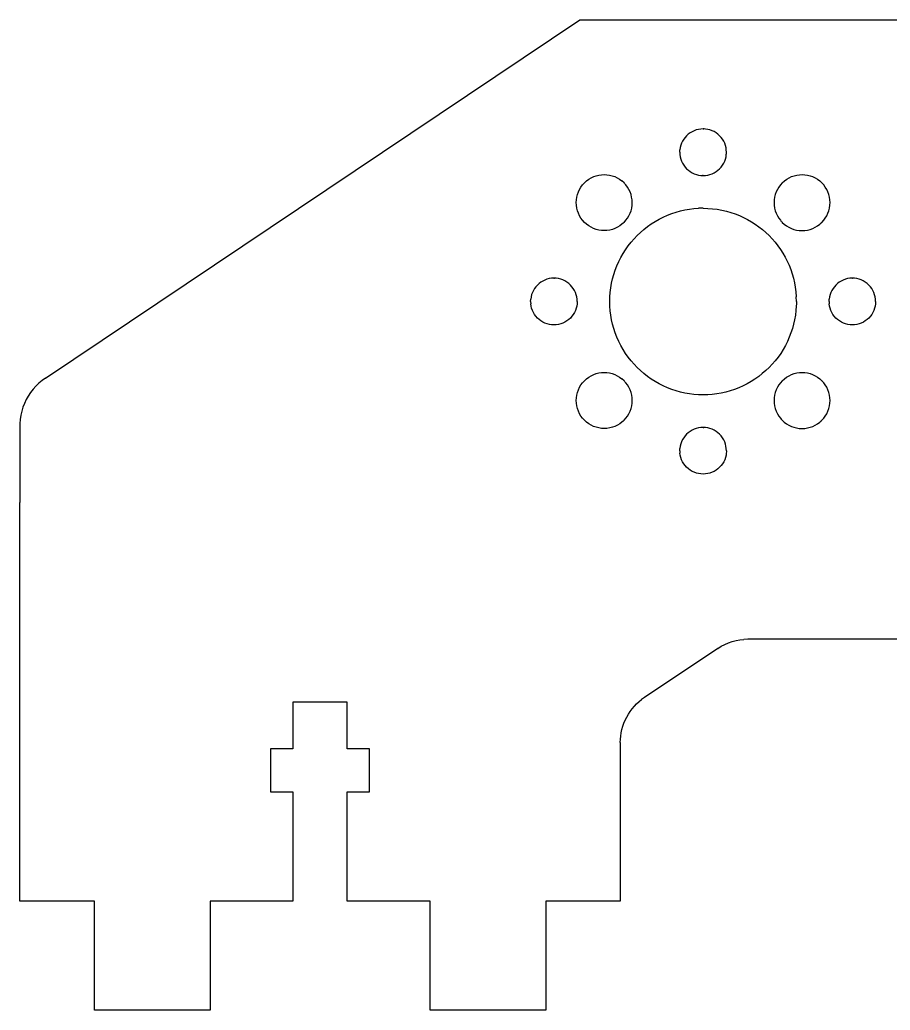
# Model space of a CAD drawing. Header units: millimetres. Extents: x 1616 to 1757, y -483 to -230.
# Drawn here: x 1673.1 to 1719.8, y -423.9 to -370.8 of the extents above; entities that cross this region are included whole.
import ezdxf

# ---------------------------------------------------------------- set-up
doc = ezdxf.new("R2010")
doc.units = ezdxf.units.MM
doc.linetypes.add('HIDDEN', pattern=[9.525, 6.35, -3.175])
doc.layers.get('0').update_dxf_attribs({"color": 253, "lineweight": 70, "true_color": 0x8faf8f})
doc.layers.add('Hidden', color=98, linetype='Continuous', lineweight=70, true_color=0x054805)

msp = doc.modelspace()

# ---------------------------------------------------------------- linework, layer by layer
at = {"color": 98, "lineweight": -3, "true_color": 0x054805}
for p, q in [((1674.492, -390.045), (1703.153, -370.839)), ((1703.153, -370.839), (1730.998, -370.839)), ((1709.159, -376.838), (1709.056, -376.901)), ((1709.269, -376.785), (1709.159, -376.838)), ((1709.384, -376.743), (1709.269, -376.785)), ((1709.503, -376.712), (1709.384, -376.743)), ((1709.627, -376.694), (1709.503, -376.712)), ((1709.755, -376.687), (1709.627, -376.694)), ((1709.757, -376.687), (1709.755, -376.687)), ((1709.757, -376.687), (1709.756, -376.687)), ((1709.756, -376.687), (1709.757, -376.687)), ((1709.757, -376.687), (1709.756, -376.687)), ((1709.759, -376.687), (1709.757, -376.687)), ((1709.757, -376.687), (1709.759, -376.687)), ((1709.763, -376.687), (1709.759, -376.687)), ((1709.759, -376.687), (1709.763, -376.687)), ((1709.771, -376.687), (1709.763, -376.687)), ((1709.763, -376.687), (1709.771, -376.687)), ((1709.771, -376.687), (1709.786, -376.687)), ((1709.786, -376.687), (1709.771, -376.687)), ((1709.817, -376.689), (1709.786, -376.687)), ((1709.878, -376.693), (1709.817, -376.689)), ((1709.999, -376.711), (1709.878, -376.693)), ((1710.118, -376.741), (1709.999, -376.711)), ((1710.234, -376.782), (1710.118, -376.741)), ((1710.344, -376.834), (1710.234, -376.782)), ((1710.45, -376.898), (1710.344, -376.834)), ((1708.656, -377.341), (1708.604, -377.451)), ((1708.719, -377.238), (1708.656, -377.341)), ((1708.791, -377.142), (1708.719, -377.238)), ((1708.871, -377.053), (1708.791, -377.142)), ((1708.96, -376.973), (1708.871, -377.053)), ((1709.056, -376.901), (1708.96, -376.973)), ((1710.548, -376.971), (1710.45, -376.898)), ((1710.639, -377.053), (1710.548, -376.971)), ((1710.721, -377.144), (1710.639, -377.053)), ((1710.795, -377.242), (1710.721, -377.144)), ((1710.858, -377.348), (1710.795, -377.242)), ((1710.91, -377.459), (1710.858, -377.348)), ((1708.505, -377.937), (1708.512, -377.809)), ((1708.531, -377.685), (1708.512, -377.809)), ((1708.562, -377.565), (1708.531, -377.685)), ((1708.604, -377.451), (1708.562, -377.565)), ((1710.952, -377.574), (1710.91, -377.459)), ((1710.982, -377.693), (1710.952, -377.574)), ((1710.999, -377.815), (1710.982, -377.693)), ((1711.005, -377.937), (1710.999, -377.815)), ((1708.505, -377.937), (1708.511, -378.06)), ((1708.511, -378.06), (1708.529, -378.181)), ((1708.529, -378.181), (1708.559, -378.3)), ((1708.559, -378.3), (1708.6, -378.416)), ((1708.6, -378.416), (1708.653, -378.527)), ((1710.858, -378.526), (1710.911, -378.415)), ((1710.911, -378.415), (1710.952, -378.3)), ((1710.952, -378.3), (1710.982, -378.181)), ((1710.982, -378.181), (1710.999, -378.06)), ((1710.999, -378.06), (1711.004, -377.999)), ((1711.004, -377.999), (1711.005, -377.968)), ((1711.005, -377.937), (1711.005, -377.941)), ((1711.005, -377.945), (1711.005, -377.941)), ((1711.005, -377.953), (1711.005, -377.945)), ((1711.005, -377.968), (1711.005, -377.953)), ((1708.653, -378.527), (1708.716, -378.632)), ((1708.716, -378.632), (1708.789, -378.73)), ((1708.789, -378.73), (1708.872, -378.821)), ((1708.872, -378.821), (1708.962, -378.904)), ((1708.962, -378.904), (1709.061, -378.977)), ((1709.061, -378.977), (1709.166, -379.04)), ((1710.345, -379.04), (1710.45, -378.976)), ((1710.45, -378.976), (1710.548, -378.903)), ((1710.548, -378.903), (1710.639, -378.821)), ((1710.639, -378.821), (1710.722, -378.73)), ((1710.722, -378.73), (1710.795, -378.631)), ((1710.795, -378.631), (1710.858, -378.526)), ((1703.391, -379.574), (1703.505, -379.471)), ((1703.505, -379.471), (1703.627, -379.382)), ((1703.627, -379.382), (1703.755, -379.306)), ((1703.755, -379.306), (1703.888, -379.244)), ((1703.888, -379.244), (1704.025, -379.196)), ((1704.025, -379.196), (1704.166, -379.162)), ((1704.166, -379.162), (1704.308, -379.141)), ((1704.308, -379.141), (1704.452, -379.134)), ((1704.452, -379.134), (1704.596, -379.141)), ((1704.596, -379.141), (1704.739, -379.162)), ((1704.739, -379.162), (1704.879, -379.196)), ((1704.879, -379.196), (1705.017, -379.244)), ((1705.017, -379.244), (1705.15, -379.306)), ((1705.15, -379.306), (1705.278, -379.382)), ((1705.278, -379.382), (1705.399, -379.471)), ((1705.513, -379.574), (1705.399, -379.471)), ((1709.166, -379.04), (1709.277, -379.092)), ((1709.277, -379.092), (1709.392, -379.134)), ((1709.392, -379.134), (1709.511, -379.163)), ((1709.511, -379.163), (1709.633, -379.181)), ((1709.633, -379.181), (1709.694, -379.186)), ((1709.694, -379.186), (1709.725, -379.187)), ((1709.725, -379.187), (1709.74, -379.187)), ((1709.74, -379.187), (1709.748, -379.187)), ((1709.748, -379.187), (1709.751, -379.187)), ((1709.751, -379.187), (1709.753, -379.187)), ((1709.753, -379.187), (1709.755, -379.187)), ((1709.753, -379.187), (1709.755, -379.187)), ((1709.755, -379.187), (1709.878, -379.181)), ((1709.878, -379.181), (1709.999, -379.163)), ((1709.999, -379.163), (1710.118, -379.133)), ((1710.118, -379.133), (1710.234, -379.092)), ((1710.234, -379.092), (1710.345, -379.04)), ((1713.999, -379.574), (1714.113, -379.471)), ((1714.113, -379.471), (1714.234, -379.381)), ((1714.234, -379.381), (1714.362, -379.306)), ((1714.362, -379.306), (1714.495, -379.244)), ((1714.495, -379.244), (1714.632, -379.196)), ((1714.632, -379.196), (1714.773, -379.162)), ((1714.773, -379.162), (1714.916, -379.141)), ((1714.916, -379.141), (1715.06, -379.134)), ((1715.06, -379.134), (1715.203, -379.141)), ((1715.203, -379.141), (1715.346, -379.162)), ((1715.346, -379.162), (1715.487, -379.196)), ((1715.487, -379.196), (1715.624, -379.244)), ((1715.624, -379.244), (1715.757, -379.306)), ((1715.757, -379.306), (1715.885, -379.381)), ((1715.885, -379.381), (1716.006, -379.471)), ((1716.12, -379.574), (1716.006, -379.471)), ((1703.066, -380.06), (1703.129, -379.927)), ((1703.129, -379.927), (1703.205, -379.801)), ((1703.205, -379.801), (1703.293, -379.683)), ((1703.391, -379.574), (1703.293, -379.683)), ((1705.515, -379.575), (1705.513, -379.574)), ((1705.515, -379.575), (1705.514, -379.575)), ((1705.516, -379.577), (1705.515, -379.575)), ((1705.519, -379.58), (1705.516, -379.577)), ((1705.526, -379.587), (1705.519, -379.58)), ((1705.539, -379.6), (1705.526, -379.587)), ((1705.564, -379.627), (1705.539, -379.6)), ((1705.612, -379.683), (1705.564, -379.627)), ((1705.7, -379.801), (1705.612, -379.683)), ((1705.775, -379.927), (1705.7, -379.801)), ((1705.838, -380.06), (1705.775, -379.927)), ((1713.736, -379.927), (1713.673, -380.06)), ((1713.812, -379.801), (1713.736, -379.927)), ((1713.9, -379.683), (1713.812, -379.801)), ((1713.999, -379.574), (1713.9, -379.683)), ((1716.122, -379.575), (1716.12, -379.574)), ((1716.122, -379.575), (1716.121, -379.574)), ((1716.122, -379.575), (1716.121, -379.574)), ((1716.123, -379.577), (1716.122, -379.575)), ((1716.127, -379.58), (1716.123, -379.577)), ((1716.133, -379.587), (1716.127, -379.58)), ((1716.146, -379.6), (1716.133, -379.587)), ((1716.171, -379.627), (1716.146, -379.6)), ((1716.219, -379.683), (1716.171, -379.627)), ((1716.307, -379.801), (1716.219, -379.683)), ((1716.383, -379.927), (1716.307, -379.801)), ((1716.446, -380.06), (1716.383, -379.927)), ((1702.952, -380.634), (1702.959, -380.487)), ((1702.959, -380.487), (1702.981, -380.342)), ((1702.981, -380.342), (1703.016, -380.199)), ((1703.016, -380.199), (1703.066, -380.06)), ((1705.888, -380.199), (1705.838, -380.06)), ((1705.923, -380.341), (1705.888, -380.199)), ((1705.945, -380.487), (1705.923, -380.341)), ((1705.952, -380.634), (1705.945, -380.487)), ((1713.567, -380.487), (1713.559, -380.635)), ((1713.588, -380.342), (1713.567, -380.487)), ((1713.624, -380.199), (1713.588, -380.342)), ((1713.673, -380.06), (1713.624, -380.199)), ((1716.495, -380.198), (1716.446, -380.06)), ((1716.531, -380.341), (1716.495, -380.198)), ((1716.552, -380.487), (1716.531, -380.341)), ((1716.559, -380.634), (1716.552, -380.487)), ((1702.959, -380.782), (1702.952, -380.634)), ((1702.981, -380.927), (1702.959, -380.782)), ((1703.017, -381.07), (1702.981, -380.927)), ((1703.066, -381.209), (1703.017, -381.07)), ((1705.838, -381.208), (1705.888, -381.07)), ((1705.888, -381.07), (1705.924, -380.927)), ((1705.924, -380.927), (1705.945, -380.781)), ((1705.945, -380.781), (1705.952, -380.634)), ((1708.303, -381.151), (1708.54, -381.086)), ((1708.54, -381.086), (1708.779, -381.032)), ((1708.779, -381.032), (1709.021, -380.991)), ((1709.021, -380.991), (1709.265, -380.961)), ((1709.265, -380.961), (1709.51, -380.943)), ((1709.755, -380.937), (1709.51, -380.943)), ((1709.755, -380.937), (1710.012, -380.944)), ((1710.012, -380.944), (1710.266, -380.963)), ((1710.266, -380.963), (1710.516, -380.995)), ((1710.516, -380.995), (1710.763, -381.039)), ((1710.763, -381.039), (1711.005, -381.095)), ((1711.005, -381.095), (1711.242, -381.162)), ((1713.559, -380.635), (1713.567, -380.782)), ((1713.567, -380.782), (1713.588, -380.927)), ((1713.588, -380.927), (1713.624, -381.07)), ((1713.624, -381.07), (1713.673, -381.209)), ((1716.446, -381.208), (1716.495, -381.07)), ((1716.495, -381.07), (1716.531, -380.927)), ((1716.531, -380.927), (1716.552, -380.781)), ((1716.552, -380.781), (1716.559, -380.634)), ((1703.129, -381.342), (1703.066, -381.209)), ((1703.205, -381.468), (1703.129, -381.342)), ((1703.293, -381.586), (1703.205, -381.468)), ((1703.392, -381.695), (1703.293, -381.586)), ((1705.513, -381.695), (1705.612, -381.586)), ((1705.612, -381.586), (1705.7, -381.468)), ((1705.7, -381.468), (1705.775, -381.341)), ((1705.775, -381.341), (1705.838, -381.208)), ((1707.184, -381.648), (1707.398, -381.526)), ((1707.398, -381.526), (1707.617, -381.416)), ((1707.617, -381.416), (1707.841, -381.316)), ((1707.841, -381.316), (1708.07, -381.228)), ((1708.07, -381.228), (1708.303, -381.151)), ((1711.242, -381.162), (1711.474, -381.241)), ((1711.474, -381.241), (1711.701, -381.33)), ((1711.701, -381.33), (1711.923, -381.43)), ((1711.923, -381.43), (1712.138, -381.541)), ((1712.138, -381.541), (1712.348, -381.661)), ((1713.673, -381.209), (1713.736, -381.342)), ((1713.736, -381.342), (1713.812, -381.468)), ((1713.812, -381.468), (1713.9, -381.586)), ((1713.9, -381.586), (1713.948, -381.642)), ((1716.12, -381.695), (1716.219, -381.586)), ((1716.219, -381.586), (1716.307, -381.468)), ((1716.307, -381.468), (1716.383, -381.341)), ((1716.383, -381.341), (1716.446, -381.208)), ((1703.501, -381.794), (1703.392, -381.695)), ((1703.619, -381.882), (1703.501, -381.794)), ((1703.745, -381.958), (1703.619, -381.882)), ((1703.878, -382.021), (1703.745, -381.958)), ((1704.017, -382.07), (1703.878, -382.021)), ((1704.16, -382.106), (1704.017, -382.07)), ((1704.306, -382.127), (1704.16, -382.106)), ((1704.453, -382.134), (1704.306, -382.127)), ((1704.6, -382.127), (1704.453, -382.134)), ((1704.745, -382.106), (1704.6, -382.127)), ((1704.888, -382.07), (1704.745, -382.106)), ((1705.027, -382.02), (1704.888, -382.07)), ((1705.16, -381.957), (1705.027, -382.02)), ((1705.286, -381.882), (1705.16, -381.957)), ((1705.404, -381.794), (1705.286, -381.882)), ((1705.46, -381.746), (1705.404, -381.794)), ((1705.487, -381.721), (1705.46, -381.746)), ((1705.5, -381.708), (1705.487, -381.721)), ((1705.506, -381.701), (1705.5, -381.708)), ((1705.51, -381.698), (1705.506, -381.701)), ((1705.513, -381.695), (1705.51, -381.698)), ((1705.511, -381.697), (1705.51, -381.698)), ((1705.512, -381.696), (1705.511, -381.697)), ((1706.397, -382.232), (1706.583, -382.072)), ((1706.583, -382.072), (1706.776, -381.921)), ((1706.776, -381.921), (1706.977, -381.779)), ((1706.977, -381.779), (1707.184, -381.648)), ((1712.348, -381.661), (1712.551, -381.791)), ((1712.551, -381.791), (1712.747, -381.93)), ((1712.747, -381.93), (1712.936, -382.079)), ((1712.936, -382.079), (1713.117, -382.236)), ((1713.948, -381.642), (1713.973, -381.669)), ((1713.973, -381.669), (1713.986, -381.682)), ((1713.986, -381.682), (1713.993, -381.688)), ((1713.993, -381.688), (1713.996, -381.692)), ((1713.996, -381.692), (1713.997, -381.693)), ((1713.997, -381.693), (1713.998, -381.694)), ((1713.997, -381.693), (1713.999, -381.694)), ((1713.997, -381.693), (1713.999, -381.695)), ((1713.999, -381.695), (1714.108, -381.794)), ((1714.108, -381.794), (1714.226, -381.882)), ((1714.226, -381.882), (1714.352, -381.958)), ((1714.352, -381.958), (1714.486, -382.02)), ((1714.486, -382.02), (1714.624, -382.07)), ((1714.624, -382.07), (1714.767, -382.106)), ((1714.767, -382.106), (1714.913, -382.127)), ((1714.913, -382.127), (1715.06, -382.134)), ((1715.06, -382.134), (1715.207, -382.127)), ((1715.207, -382.127), (1715.353, -382.105)), ((1715.353, -382.105), (1715.495, -382.07)), ((1715.495, -382.07), (1715.634, -382.02)), ((1715.634, -382.02), (1715.767, -381.957)), ((1715.767, -381.957), (1715.893, -381.882)), ((1715.893, -381.882), (1716.011, -381.794)), ((1716.011, -381.794), (1716.067, -381.746)), ((1716.067, -381.746), (1716.094, -381.721)), ((1716.094, -381.721), (1716.107, -381.708)), ((1716.107, -381.708), (1716.114, -381.701)), ((1716.114, -381.701), (1716.117, -381.698)), ((1716.117, -381.698), (1716.118, -381.696)), ((1716.118, -381.696), (1716.12, -381.695)), ((1716.118, -381.696), (1716.119, -381.696)), ((1705.89, -382.765), (1706.05, -382.579)), ((1706.05, -382.579), (1706.219, -382.402)), ((1706.219, -382.402), (1706.397, -382.232)), ((1713.117, -382.236), (1713.291, -382.402)), ((1713.291, -382.402), (1713.456, -382.575)), ((1713.456, -382.575), (1713.613, -382.757)), ((1705.466, -383.366), (1705.597, -383.159)), ((1705.597, -383.159), (1705.739, -382.959)), ((1705.739, -382.959), (1705.89, -382.765)), ((1713.613, -382.757), (1713.762, -382.946)), ((1713.762, -382.946), (1713.901, -383.142)), ((1713.901, -383.142), (1714.031, -383.344)), ((1705.234, -383.799), (1705.344, -383.58)), ((1705.344, -383.58), (1705.466, -383.366)), ((1714.031, -383.344), (1714.152, -383.554)), ((1714.152, -383.554), (1714.262, -383.769)), ((1704.969, -384.485), (1705.046, -384.252)), ((1705.046, -384.252), (1705.134, -384.023)), ((1705.134, -384.023), (1705.234, -383.799)), ((1714.262, -383.769), (1714.362, -383.991)), ((1714.362, -383.991), (1714.452, -384.218)), ((1714.452, -384.218), (1714.53, -384.45)), ((1701.269, -384.785), (1701.159, -384.838)), ((1701.384, -384.743), (1701.269, -384.785)), ((1701.503, -384.712), (1701.384, -384.743)), ((1701.627, -384.694), (1701.503, -384.712)), ((1701.755, -384.687), (1701.627, -384.694)), ((1701.757, -384.687), (1701.755, -384.687)), ((1701.757, -384.687), (1701.756, -384.687)), ((1701.756, -384.687), (1701.757, -384.687)), ((1701.757, -384.687), (1701.756, -384.687)), ((1701.759, -384.687), (1701.757, -384.687)), ((1701.757, -384.687), (1701.759, -384.687)), ((1701.763, -384.687), (1701.759, -384.687)), ((1701.759, -384.687), (1701.763, -384.687)), ((1701.771, -384.687), (1701.763, -384.687)), ((1701.763, -384.687), (1701.771, -384.687)), ((1701.771, -384.687), (1701.786, -384.687)), ((1701.786, -384.687), (1701.771, -384.687)), ((1701.817, -384.689), (1701.786, -384.687)), ((1701.878, -384.693), (1701.817, -384.689)), ((1701.999, -384.711), (1701.878, -384.693)), ((1702.118, -384.741), (1701.999, -384.711)), ((1702.234, -384.782), (1702.118, -384.741)), ((1702.344, -384.834), (1702.234, -384.782)), ((1704.85, -384.962), (1704.904, -384.722)), ((1704.904, -384.722), (1704.969, -384.485)), ((1714.53, -384.45), (1714.598, -384.688)), ((1714.598, -384.688), (1714.654, -384.93)), ((1717.269, -384.785), (1717.159, -384.838)), ((1717.384, -384.743), (1717.269, -384.785)), ((1717.503, -384.712), (1717.384, -384.743)), ((1717.627, -384.694), (1717.503, -384.712)), ((1717.755, -384.687), (1717.627, -384.694)), ((1717.757, -384.687), (1717.755, -384.687)), ((1717.757, -384.687), (1717.756, -384.687)), ((1717.756, -384.687), (1717.757, -384.687)), ((1717.757, -384.687), (1717.756, -384.687)), ((1717.759, -384.687), (1717.757, -384.687)), ((1717.757, -384.687), (1717.759, -384.687)), ((1717.763, -384.687), (1717.759, -384.687)), ((1717.759, -384.687), (1717.763, -384.687)), ((1717.771, -384.687), (1717.763, -384.687)), ((1717.763, -384.687), (1717.771, -384.687)), ((1717.771, -384.687), (1717.786, -384.687)), ((1717.786, -384.687), (1717.771, -384.687)), ((1717.817, -384.689), (1717.786, -384.687)), ((1717.878, -384.693), (1717.817, -384.689)), ((1717.999, -384.711), (1717.878, -384.693)), ((1718.118, -384.741), (1717.999, -384.711)), ((1718.234, -384.782), (1718.118, -384.741)), ((1718.344, -384.834), (1718.234, -384.782)), ((1700.656, -385.341), (1700.604, -385.451)), ((1700.719, -385.238), (1700.656, -385.341)), ((1700.791, -385.142), (1700.719, -385.238)), ((1700.871, -385.053), (1700.791, -385.142)), ((1700.96, -384.973), (1700.871, -385.053)), ((1701.056, -384.901), (1700.96, -384.973)), ((1701.159, -384.838), (1701.056, -384.901)), ((1702.45, -384.898), (1702.344, -384.834)), ((1702.548, -384.971), (1702.45, -384.898)), ((1702.639, -385.053), (1702.548, -384.971)), ((1702.721, -385.144), (1702.639, -385.053)), ((1702.795, -385.243), (1702.721, -385.144)), ((1702.858, -385.348), (1702.795, -385.243)), ((1702.91, -385.459), (1702.858, -385.348)), ((1704.779, -385.447), (1704.809, -385.204)), ((1704.809, -385.204), (1704.85, -384.962)), ((1714.654, -384.93), (1714.698, -385.176)), ((1714.698, -385.176), (1714.729, -385.426)), ((1716.656, -385.341), (1716.604, -385.451)), ((1716.719, -385.238), (1716.656, -385.341)), ((1716.791, -385.142), (1716.719, -385.238)), ((1716.871, -385.053), (1716.791, -385.142)), ((1716.96, -384.973), (1716.871, -385.053)), ((1717.056, -384.901), (1716.96, -384.973)), ((1717.159, -384.838), (1717.056, -384.901)), ((1718.45, -384.898), (1718.344, -384.834)), ((1718.548, -384.971), (1718.45, -384.898)), ((1718.639, -385.053), (1718.548, -384.971)), ((1718.721, -385.144), (1718.639, -385.053)), ((1718.795, -385.242), (1718.721, -385.144)), ((1718.858, -385.348), (1718.795, -385.242)), ((1718.91, -385.459), (1718.858, -385.348)), ((1700.505, -385.937), (1700.512, -385.809)), ((1700.531, -385.685), (1700.512, -385.809)), ((1700.562, -385.565), (1700.531, -385.685)), ((1700.604, -385.451), (1700.562, -385.565)), ((1702.952, -385.574), (1702.91, -385.459)), ((1702.981, -385.693), (1702.952, -385.574)), ((1702.999, -385.815), (1702.981, -385.693)), ((1703.005, -385.937), (1702.999, -385.815)), ((1704.755, -385.937), (1704.761, -385.692)), ((1704.761, -385.692), (1704.779, -385.447)), ((1714.729, -385.426), (1714.749, -385.68)), ((1714.755, -385.937), (1714.749, -385.68)), ((1716.505, -385.937), (1716.512, -385.809)), ((1716.531, -385.685), (1716.512, -385.809)), ((1716.562, -385.566), (1716.531, -385.685)), ((1716.604, -385.451), (1716.562, -385.566)), ((1718.952, -385.574), (1718.91, -385.459)), ((1718.982, -385.693), (1718.952, -385.574)), ((1718.999, -385.815), (1718.982, -385.693)), ((1719.005, -385.937), (1718.999, -385.815)), ((1700.505, -385.937), (1700.511, -386.06)), ((1700.529, -386.181), (1700.511, -386.06)), ((1700.559, -386.3), (1700.529, -386.181)), ((1700.6, -386.416), (1700.559, -386.3)), ((1702.952, -386.3), (1702.911, -386.416)), ((1702.982, -386.181), (1702.952, -386.3)), ((1702.999, -386.06), (1702.982, -386.181)), ((1703.004, -385.999), (1702.999, -386.06)), ((1703.005, -385.968), (1703.004, -385.999)), ((1703.005, -385.937), (1703.005, -385.941)), ((1703.005, -385.941), (1703.005, -385.945)), ((1703.005, -385.945), (1703.005, -385.953)), ((1703.005, -385.953), (1703.005, -385.968)), ((1704.761, -386.183), (1704.755, -385.937)), ((1704.779, -386.428), (1704.761, -386.183)), ((1714.749, -386.183), (1714.732, -386.427)), ((1714.754, -386.06), (1714.749, -386.183)), ((1714.755, -385.999), (1714.754, -386.06)), ((1714.755, -385.937), (1714.755, -385.941)), ((1714.755, -385.941), (1714.755, -385.945)), ((1714.755, -385.945), (1714.755, -385.953)), ((1714.755, -385.953), (1714.755, -385.968)), ((1714.755, -385.968), (1714.755, -385.999)), ((1716.505, -385.937), (1716.511, -386.06)), ((1716.529, -386.181), (1716.511, -386.06)), ((1716.559, -386.3), (1716.529, -386.181)), ((1716.6, -386.416), (1716.559, -386.3)), ((1718.952, -386.3), (1718.911, -386.416)), ((1718.982, -386.181), (1718.952, -386.3)), ((1718.999, -386.06), (1718.982, -386.181)), ((1719.004, -385.999), (1718.999, -386.06)), ((1719.005, -385.968), (1719.004, -385.999)), ((1719.005, -385.937), (1719.005, -385.941)), ((1719.005, -385.941), (1719.005, -385.945)), ((1719.005, -385.945), (1719.005, -385.953)), ((1719.005, -385.953), (1719.005, -385.968)), ((1700.653, -386.527), (1700.6, -386.416)), ((1700.716, -386.632), (1700.653, -386.527)), ((1700.789, -386.73), (1700.716, -386.632)), ((1700.871, -386.821), (1700.789, -386.73)), ((1700.962, -386.903), (1700.871, -386.821)), ((1701.061, -386.977), (1700.962, -386.903)), ((1702.548, -386.903), (1702.45, -386.976)), ((1702.639, -386.821), (1702.548, -386.903)), ((1702.722, -386.73), (1702.639, -386.821)), ((1702.795, -386.631), (1702.722, -386.73)), ((1702.858, -386.526), (1702.795, -386.631)), ((1702.911, -386.416), (1702.858, -386.526)), ((1704.809, -386.671), (1704.779, -386.428)), ((1704.85, -386.913), (1704.809, -386.671)), ((1704.904, -387.153), (1704.85, -386.913)), ((1714.66, -386.913), (1714.607, -387.152)), ((1714.702, -386.671), (1714.66, -386.913)), ((1714.732, -386.427), (1714.702, -386.671)), ((1716.653, -386.527), (1716.6, -386.416)), ((1716.716, -386.632), (1716.653, -386.527)), ((1716.789, -386.73), (1716.716, -386.632)), ((1716.871, -386.821), (1716.789, -386.73)), ((1716.962, -386.904), (1716.871, -386.821)), ((1717.061, -386.977), (1716.962, -386.904)), ((1718.548, -386.903), (1718.45, -386.976)), ((1718.639, -386.821), (1718.548, -386.903)), ((1718.722, -386.73), (1718.639, -386.821)), ((1718.795, -386.631), (1718.722, -386.73)), ((1718.858, -386.526), (1718.795, -386.631)), ((1718.911, -386.416), (1718.858, -386.526)), ((1701.166, -387.04), (1701.061, -386.977)), ((1701.277, -387.092), (1701.166, -387.04)), ((1701.392, -387.134), (1701.277, -387.092)), ((1701.511, -387.163), (1701.392, -387.134)), ((1701.633, -387.181), (1701.511, -387.163)), ((1701.755, -387.187), (1701.633, -387.181)), ((1701.878, -387.181), (1701.755, -387.187)), ((1701.999, -387.163), (1701.878, -387.181)), ((1702.118, -387.133), (1701.999, -387.163)), ((1702.234, -387.092), (1702.118, -387.133)), ((1702.345, -387.04), (1702.234, -387.092)), ((1702.45, -386.976), (1702.345, -387.04)), ((1704.969, -387.389), (1704.904, -387.153)), ((1705.046, -387.622), (1704.969, -387.389)), ((1714.541, -387.389), (1714.464, -387.622)), ((1714.607, -387.152), (1714.541, -387.389)), ((1717.166, -387.04), (1717.061, -386.977)), ((1717.277, -387.092), (1717.166, -387.04)), ((1717.392, -387.134), (1717.277, -387.092)), ((1717.512, -387.163), (1717.392, -387.134)), ((1717.633, -387.181), (1717.512, -387.163)), ((1717.755, -387.187), (1717.633, -387.181)), ((1717.878, -387.181), (1717.755, -387.187)), ((1717.999, -387.163), (1717.878, -387.181)), ((1718.118, -387.133), (1717.999, -387.163)), ((1718.234, -387.092), (1718.118, -387.133)), ((1718.345, -387.04), (1718.234, -387.092)), ((1718.45, -386.976), (1718.345, -387.04)), ((1705.135, -387.851), (1705.046, -387.622)), ((1705.234, -388.076), (1705.135, -387.851)), ((1714.376, -387.851), (1714.276, -388.075)), ((1714.464, -387.622), (1714.376, -387.851)), ((1705.345, -388.295), (1705.234, -388.076)), ((1705.466, -388.508), (1705.345, -388.295)), ((1705.598, -388.716), (1705.466, -388.508)), ((1714.045, -388.508), (1713.913, -388.715)), ((1714.166, -388.294), (1714.045, -388.508)), ((1714.276, -388.075), (1714.166, -388.294)), ((1705.739, -388.916), (1705.598, -388.716)), ((1705.89, -389.11), (1705.739, -388.916)), ((1713.772, -388.916), (1713.621, -389.109)), ((1713.913, -388.715), (1713.772, -388.916)), ((1706.051, -389.295), (1705.89, -389.11)), ((1706.22, -389.473), (1706.051, -389.295)), ((1706.398, -389.642), (1706.22, -389.473)), ((1713.291, -389.472), (1713.113, -389.642)), ((1713.46, -389.295), (1713.291, -389.472)), ((1713.621, -389.109), (1713.46, -389.295)), ((1674.492, -390.045), (1674.312, -390.176)), ((1703.392, -390.18), (1703.506, -390.077)), ((1703.506, -390.077), (1703.627, -389.988)), ((1703.627, -389.988), (1703.755, -389.912)), ((1703.755, -389.912), (1703.888, -389.851)), ((1703.888, -389.851), (1704.026, -389.803)), ((1704.026, -389.803), (1704.166, -389.768)), ((1704.166, -389.768), (1704.309, -389.748)), ((1704.309, -389.748), (1704.453, -389.741)), ((1704.453, -389.741), (1704.597, -389.748)), ((1704.597, -389.748), (1704.739, -389.768)), ((1704.739, -389.768), (1704.88, -389.802)), ((1704.88, -389.802), (1705.017, -389.851)), ((1705.017, -389.851), (1705.15, -389.912)), ((1705.15, -389.912), (1705.278, -389.988)), ((1705.278, -389.988), (1705.4, -390.077)), ((1705.514, -390.18), (1705.4, -390.077)), ((1706.583, -389.803), (1706.398, -389.642)), ((1706.777, -389.954), (1706.583, -389.803)), ((1706.977, -390.095), (1706.777, -389.954)), ((1707.185, -390.227), (1706.977, -390.095)), ((1712.533, -390.095), (1712.326, -390.227)), ((1712.734, -389.953), (1712.533, -390.095)), ((1712.927, -389.802), (1712.734, -389.953)), ((1713.113, -389.642), (1712.927, -389.802)), ((1713.998, -390.18), (1714.112, -390.077)), ((1714.112, -390.077), (1714.233, -389.988)), ((1714.233, -389.988), (1714.361, -389.913)), ((1714.361, -389.913), (1714.494, -389.851)), ((1714.494, -389.851), (1714.632, -389.803)), ((1714.632, -389.803), (1714.772, -389.768)), ((1714.772, -389.768), (1714.915, -389.748)), ((1714.915, -389.748), (1715.059, -389.741)), ((1715.059, -389.741), (1715.203, -389.748)), ((1715.203, -389.748), (1715.345, -389.768)), ((1715.345, -389.768), (1715.486, -389.803)), ((1715.486, -389.803), (1715.623, -389.851)), ((1715.623, -389.851), (1715.756, -389.913)), ((1715.756, -389.913), (1715.884, -389.988)), ((1715.884, -389.988), (1716.006, -390.077)), ((1716.12, -390.18), (1716.006, -390.077)), ((1673.833, -390.64), (1673.697, -390.816)), ((1673.981, -390.474), (1673.833, -390.64)), ((1674.141, -390.319), (1673.981, -390.474)), ((1674.312, -390.176), (1674.141, -390.319)), ((1703.067, -390.667), (1703.13, -390.534)), ((1703.13, -390.534), (1703.205, -390.407)), ((1703.205, -390.407), (1703.293, -390.289)), ((1703.392, -390.18), (1703.293, -390.289)), ((1705.515, -390.182), (1705.514, -390.18)), ((1705.515, -390.182), (1705.514, -390.181)), ((1705.517, -390.183), (1705.515, -390.182)), ((1705.52, -390.187), (1705.517, -390.183)), ((1705.526, -390.193), (1705.52, -390.187)), ((1705.539, -390.206), (1705.526, -390.193)), ((1705.564, -390.233), (1705.539, -390.206)), ((1705.612, -390.289), (1705.564, -390.233)), ((1705.7, -390.407), (1705.612, -390.289)), ((1705.776, -390.533), (1705.7, -390.407)), ((1705.839, -390.666), (1705.776, -390.533)), ((1707.398, -390.348), (1707.185, -390.227)), ((1707.617, -390.458), (1707.398, -390.348)), ((1707.841, -390.558), (1707.617, -390.458)), ((1708.07, -390.646), (1707.841, -390.558)), ((1708.303, -390.723), (1708.07, -390.646)), ((1711.44, -390.646), (1711.207, -390.723)), ((1711.669, -390.558), (1711.44, -390.646)), ((1711.893, -390.458), (1711.669, -390.558)), ((1712.112, -390.348), (1711.893, -390.458)), ((1712.326, -390.227), (1712.112, -390.348)), ((1713.735, -390.534), (1713.672, -390.667)), ((1713.811, -390.408), (1713.735, -390.534)), ((1713.899, -390.289), (1713.811, -390.408)), ((1713.998, -390.18), (1713.899, -390.289)), ((1716.121, -390.182), (1716.12, -390.18)), ((1716.121, -390.182), (1716.12, -390.181)), ((1716.121, -390.182), (1716.12, -390.181)), ((1716.123, -390.184), (1716.121, -390.182)), ((1716.126, -390.187), (1716.123, -390.184)), ((1716.132, -390.193), (1716.126, -390.187)), ((1716.145, -390.207), (1716.132, -390.193)), ((1716.17, -390.234), (1716.145, -390.207)), ((1716.218, -390.289), (1716.17, -390.234)), ((1716.306, -390.407), (1716.218, -390.289)), ((1716.382, -390.534), (1716.306, -390.407)), ((1716.445, -390.667), (1716.382, -390.534)), ((1673.574, -391.002), (1673.465, -391.196)), ((1673.697, -390.816), (1673.574, -391.002)), ((1702.953, -391.241), (1702.96, -391.094)), ((1702.96, -391.094), (1702.981, -390.948)), ((1702.981, -390.948), (1703.017, -390.805)), ((1703.017, -390.805), (1703.067, -390.667)), ((1705.889, -390.805), (1705.839, -390.666)), ((1705.924, -390.948), (1705.889, -390.805)), ((1705.946, -391.093), (1705.924, -390.948)), ((1705.953, -391.241), (1705.946, -391.093)), ((1708.54, -390.788), (1708.303, -390.723)), ((1708.779, -390.842), (1708.54, -390.788)), ((1709.021, -390.884), (1708.779, -390.842)), ((1709.265, -390.913), (1709.021, -390.884)), ((1709.51, -390.931), (1709.265, -390.913)), ((1709.632, -390.936), (1709.51, -390.931)), ((1709.693, -390.937), (1709.632, -390.936)), ((1709.724, -390.937), (1709.693, -390.937)), ((1709.739, -390.937), (1709.724, -390.937)), ((1709.747, -390.937), (1709.739, -390.937)), ((1709.751, -390.937), (1709.747, -390.937)), ((1709.753, -390.937), (1709.751, -390.937)), ((1709.755, -390.937), (1709.753, -390.937)), ((1710, -390.931), (1709.755, -390.937)), ((1710.245, -390.913), (1710, -390.931)), ((1710.489, -390.884), (1710.245, -390.913)), ((1710.73, -390.842), (1710.489, -390.884)), ((1710.97, -390.788), (1710.73, -390.842)), ((1711.207, -390.723), (1710.97, -390.788)), ((1713.566, -391.094), (1713.559, -391.241)), ((1713.587, -390.949), (1713.566, -391.094)), ((1713.623, -390.806), (1713.587, -390.949)), ((1713.672, -390.667), (1713.623, -390.806)), ((1716.494, -390.805), (1716.445, -390.667)), ((1716.53, -390.948), (1716.494, -390.805)), ((1716.552, -391.094), (1716.53, -390.948)), ((1716.559, -391.241), (1716.552, -391.094)), ((1673.289, -391.605), (1673.224, -391.818)), ((1673.37, -391.397), (1673.289, -391.605)), ((1673.465, -391.196), (1673.37, -391.397)), ((1702.96, -391.388), (1702.953, -391.241)), ((1702.981, -391.533), (1702.96, -391.388)), ((1703.017, -391.676), (1702.981, -391.533)), ((1703.067, -391.815), (1703.017, -391.676)), ((1705.839, -391.815), (1705.889, -391.676)), ((1705.889, -391.676), (1705.924, -391.533)), ((1705.924, -391.533), (1705.946, -391.388)), ((1705.946, -391.388), (1705.953, -391.241)), ((1713.559, -391.241), (1713.566, -391.388)), ((1713.566, -391.388), (1713.588, -391.534)), ((1713.588, -391.534), (1713.623, -391.677)), ((1713.623, -391.677), (1713.673, -391.815)), ((1716.445, -391.815), (1716.494, -391.676)), ((1716.494, -391.676), (1716.53, -391.533)), ((1716.53, -391.533), (1716.552, -391.388)), ((1716.552, -391.388), (1716.559, -391.241)), ((1673.174, -392.035), (1673.14, -392.254)), ((1673.224, -391.818), (1673.174, -392.035)), ((1703.13, -391.948), (1703.067, -391.815)), ((1703.205, -392.074), (1703.13, -391.948)), ((1703.293, -392.192), (1703.205, -392.074)), ((1703.392, -392.301), (1703.293, -392.192)), ((1705.513, -392.302), (1705.612, -392.192)), ((1705.612, -392.192), (1705.7, -392.074)), ((1705.7, -392.074), (1705.776, -391.948)), ((1705.776, -391.948), (1705.839, -391.815)), ((1713.673, -391.815), (1713.736, -391.948)), ((1713.736, -391.948), (1713.812, -392.075)), ((1713.812, -392.075), (1713.899, -392.193)), ((1713.899, -392.193), (1713.948, -392.248)), ((1713.948, -392.248), (1713.973, -392.275)), ((1716.119, -392.302), (1716.218, -392.193)), ((1716.218, -392.193), (1716.306, -392.074)), ((1716.306, -392.074), (1716.382, -391.948)), ((1716.382, -391.948), (1716.445, -391.815)), ((1673.122, -392.476), (1673.119, -392.699)), ((1673.119, -392.699), (1673.119, -396.706)), ((1673.14, -392.254), (1673.122, -392.476)), ((1703.501, -392.4), (1703.392, -392.301)), ((1703.619, -392.488), (1703.501, -392.4)), ((1703.746, -392.564), (1703.619, -392.488)), ((1703.879, -392.627), (1703.746, -392.564)), ((1704.017, -392.676), (1703.879, -392.627)), ((1704.16, -392.712), (1704.017, -392.676)), ((1704.306, -392.734), (1704.16, -392.712)), ((1704.453, -392.741), (1704.306, -392.734)), ((1704.6, -392.734), (1704.453, -392.741)), ((1704.746, -392.712), (1704.6, -392.734)), ((1704.888, -392.676), (1704.746, -392.712)), ((1705.027, -392.627), (1704.888, -392.676)), ((1705.16, -392.564), (1705.027, -392.627)), ((1705.286, -392.488), (1705.16, -392.564)), ((1705.404, -392.4), (1705.286, -392.488)), ((1705.46, -392.352), (1705.404, -392.4)), ((1705.487, -392.327), (1705.46, -392.352)), ((1705.5, -392.314), (1705.487, -392.327)), ((1705.507, -392.308), (1705.5, -392.314)), ((1705.51, -392.305), (1705.507, -392.308)), ((1705.51, -392.305), (1705.513, -392.302)), ((1705.512, -392.303), (1705.51, -392.305)), ((1705.512, -392.302), (1705.512, -392.303)), ((1709.384, -392.743), (1709.269, -392.785)), ((1709.503, -392.712), (1709.384, -392.743)), ((1709.627, -392.694), (1709.503, -392.712)), ((1709.755, -392.687), (1709.627, -392.694)), ((1709.757, -392.687), (1709.755, -392.687)), ((1709.757, -392.687), (1709.756, -392.687)), ((1709.756, -392.687), (1709.757, -392.687)), ((1709.757, -392.687), (1709.756, -392.687)), ((1709.759, -392.687), (1709.757, -392.687)), ((1709.757, -392.687), (1709.759, -392.687)), ((1709.763, -392.687), (1709.759, -392.687)), ((1709.759, -392.687), (1709.763, -392.687)), ((1709.771, -392.687), (1709.763, -392.687)), ((1709.763, -392.687), (1709.771, -392.687)), ((1709.771, -392.687), (1709.786, -392.687)), ((1709.786, -392.687), (1709.771, -392.687)), ((1709.817, -392.689), (1709.786, -392.687)), ((1709.878, -392.693), (1709.817, -392.689)), ((1709.999, -392.711), (1709.878, -392.693)), ((1710.118, -392.741), (1709.999, -392.711)), ((1710.234, -392.782), (1710.118, -392.741)), ((1710.344, -392.834), (1710.234, -392.782)), ((1713.973, -392.275), (1713.985, -392.289)), ((1713.985, -392.289), (1713.992, -392.295)), ((1713.992, -392.295), (1713.995, -392.298)), ((1713.995, -392.298), (1713.997, -392.3)), ((1713.997, -392.3), (1713.997, -392.301)), ((1713.997, -392.3), (1713.998, -392.301)), ((1713.998, -392.302), (1714.107, -392.401)), ((1714.107, -392.401), (1714.226, -392.488)), ((1714.226, -392.488), (1714.352, -392.564)), ((1714.352, -392.564), (1714.485, -392.627)), ((1714.485, -392.627), (1714.624, -392.677)), ((1714.624, -392.677), (1714.766, -392.712)), ((1714.766, -392.712), (1714.912, -392.734)), ((1714.912, -392.734), (1715.059, -392.741)), ((1715.059, -392.741), (1715.206, -392.734)), ((1715.206, -392.734), (1715.352, -392.712)), ((1715.352, -392.712), (1715.495, -392.677)), ((1715.495, -392.677), (1715.633, -392.627)), ((1715.633, -392.627), (1715.766, -392.564)), ((1715.766, -392.564), (1715.892, -392.488)), ((1715.892, -392.488), (1716.01, -392.401)), ((1716.01, -392.401), (1716.066, -392.352)), ((1716.066, -392.352), (1716.093, -392.327)), ((1716.093, -392.327), (1716.106, -392.315)), ((1716.106, -392.315), (1716.113, -392.308)), ((1716.113, -392.308), (1716.116, -392.305)), ((1716.116, -392.305), (1716.119, -392.303)), ((1716.118, -392.303), (1716.119, -392.302)), ((1716.118, -392.303), (1716.119, -392.302)), ((1708.719, -393.238), (1708.656, -393.341)), ((1708.791, -393.142), (1708.719, -393.238)), ((1708.871, -393.053), (1708.791, -393.142)), ((1708.96, -392.973), (1708.871, -393.053)), ((1709.056, -392.901), (1708.96, -392.973)), ((1709.159, -392.838), (1709.056, -392.901)), ((1709.269, -392.785), (1709.159, -392.838)), ((1710.45, -392.898), (1710.344, -392.834)), ((1710.548, -392.971), (1710.45, -392.898)), ((1710.639, -393.053), (1710.548, -392.971)), ((1710.721, -393.144), (1710.639, -393.053)), ((1710.795, -393.243), (1710.721, -393.144)), ((1710.858, -393.348), (1710.795, -393.243)), ((1708.505, -393.937), (1708.512, -393.809)), ((1708.531, -393.685), (1708.512, -393.809)), ((1708.562, -393.566), (1708.531, -393.685)), ((1708.604, -393.451), (1708.562, -393.566)), ((1708.656, -393.341), (1708.604, -393.451)), ((1710.91, -393.459), (1710.858, -393.348)), ((1710.952, -393.574), (1710.91, -393.459)), ((1710.981, -393.693), (1710.952, -393.574)), ((1710.999, -393.815), (1710.981, -393.693)), ((1711.005, -393.937), (1710.999, -393.815)), ((1708.505, -393.937), (1708.511, -394.06)), ((1708.529, -394.181), (1708.511, -394.06)), ((1708.559, -394.3), (1708.529, -394.181)), ((1708.6, -394.416), (1708.559, -394.3)), ((1710.952, -394.3), (1710.911, -394.415)), ((1710.982, -394.181), (1710.952, -394.3)), ((1710.999, -394.06), (1710.982, -394.181)), ((1711.004, -393.999), (1710.999, -394.06)), ((1711.005, -393.968), (1711.004, -393.999)), ((1711.005, -393.937), (1711.005, -393.941)), ((1711.005, -393.941), (1711.005, -393.945)), ((1711.005, -393.945), (1711.005, -393.953)), ((1711.005, -393.953), (1711.005, -393.968)), ((1708.653, -394.527), (1708.6, -394.416)), ((1708.716, -394.632), (1708.653, -394.527)), ((1708.789, -394.73), (1708.716, -394.632)), ((1708.871, -394.821), (1708.789, -394.73)), ((1708.962, -394.904), (1708.871, -394.821)), ((1709.061, -394.977), (1708.962, -394.904)), ((1710.548, -394.903), (1710.45, -394.976)), ((1710.639, -394.821), (1710.548, -394.903)), ((1710.722, -394.73), (1710.639, -394.821)), ((1710.795, -394.631), (1710.722, -394.73)), ((1710.858, -394.526), (1710.795, -394.631)), ((1710.911, -394.415), (1710.858, -394.526)), ((1709.166, -395.04), (1709.061, -394.977)), ((1709.277, -395.092), (1709.166, -395.04)), ((1709.392, -395.134), (1709.277, -395.092)), ((1709.512, -395.163), (1709.392, -395.134)), ((1709.633, -395.181), (1709.512, -395.163)), ((1709.755, -395.187), (1709.633, -395.181)), ((1709.878, -395.181), (1709.755, -395.187)), ((1709.999, -395.163), (1709.878, -395.181)), ((1710.118, -395.133), (1709.999, -395.163)), ((1710.234, -395.092), (1710.118, -395.133)), ((1710.345, -395.04), (1710.234, -395.092)), ((1710.45, -394.976), (1710.345, -395.04)), ((1673.119, -418.076), (1673.119, -396.706)), ((1710.541, -404.529), (1710.724, -404.416)), ((1710.724, -404.416), (1710.914, -404.317)), ((1710.914, -404.317), (1711.11, -404.233)), ((1711.11, -404.233), (1711.313, -404.163)), ((1711.313, -404.163), (1711.52, -404.108)), ((1711.52, -404.108), (1711.73, -404.069)), ((1711.73, -404.069), (1711.943, -404.045)), ((1712.157, -404.037), (1711.943, -404.045)), ((1731.089, -404.037), (1712.157, -404.037)), ((1710.541, -404.529), (1706.603, -407.168)), ((1687.766, -407.418), (1687.766, -409.918)), ((1690.669, -407.418), (1687.766, -407.418)), ((1690.669, -409.918), (1690.669, -407.418)), ((1705.951, -407.767), (1706.067, -407.631)), ((1706.067, -407.631), (1706.19, -407.503)), ((1706.19, -407.503), (1706.321, -407.383)), ((1706.321, -407.383), (1706.459, -407.271)), ((1706.603, -407.168), (1706.459, -407.271)), ((1705.658, -408.212), (1705.747, -408.058)), ((1705.747, -408.058), (1705.845, -407.909)), ((1705.845, -407.909), (1705.951, -407.767)), ((1705.403, -408.875), (1705.452, -408.703)), ((1705.452, -408.703), (1705.51, -408.536)), ((1705.51, -408.536), (1705.579, -408.372)), ((1705.579, -408.372), (1705.658, -408.212)), ((1705.322, -409.401), (1705.338, -409.224)), ((1705.338, -409.224), (1705.365, -409.048)), ((1705.365, -409.048), (1705.403, -408.875)), ((1705.316, -409.579), (1705.322, -409.401)), ((1705.316, -409.579), (1705.316, -418.076)), ((1686.567, -409.918), (1686.567, -412.22)), ((1687.766, -409.918), (1686.567, -409.918)), ((1691.869, -409.918), (1690.669, -409.918)), ((1691.869, -412.22), (1691.869, -409.918)), ((1686.567, -412.22), (1687.766, -412.22)), ((1687.766, -412.22), (1687.766, -418.076)), ((1690.669, -412.22), (1691.869, -412.22)), ((1690.669, -418.076), (1690.669, -412.22)), ((1677.118, -418.076), (1673.119, -418.076)), ((1677.118, -423.918), (1677.118, -418.076)), ((1683.317, -418.076), (1683.317, -423.918)), ((1687.766, -418.076), (1683.317, -418.076)), ((1695.118, -418.076), (1690.669, -418.076)), ((1695.118, -423.918), (1695.118, -418.076)), ((1701.317, -418.076), (1701.317, -423.918)), ((1705.316, -418.076), (1701.317, -418.076)), ((1683.317, -423.918), (1677.118, -423.918)), ((1701.317, -423.918), (1695.118, -423.918))]:
    msp.add_line(p, q, dxfattribs=at)
at = {"layer": 'Hidden', "linetype": 'HIDDEN', "lineweight": -3}
for p, q in [((1709.755, -376.687), (1709.755, -376.687)), ((1709.755, -376.687), (1709.756, -376.687)), ((1709.755, -376.687), (1709.757, -376.687)), ((1709.757, -376.687), (1709.756, -376.687)), ((1709.757, -376.687), (1709.759, -376.687)), ((1709.759, -376.687), (1709.763, -376.687)), ((1709.763, -376.687), (1709.771, -376.687)), ((1709.74, -379.187), (1709.725, -379.187)), ((1709.748, -379.187), (1709.74, -379.187)), ((1709.748, -379.187), (1709.74, -379.187)), ((1709.751, -379.187), (1709.748, -379.187)), ((1709.751, -379.187), (1709.748, -379.187)), ((1709.753, -379.187), (1709.751, -379.187)), ((1709.753, -379.187), (1709.751, -379.187)), ((1709.753, -379.187), (1709.754, -379.187)), ((1709.755, -379.187), (1709.753, -379.187)), ((1709.755, -379.187), (1709.753, -379.187)), ((1709.753, -379.187), (1709.755, -379.187)), ((1709.755, -379.187), (1709.755, -379.187)), ((1709.755, -379.187), (1709.755, -379.187)), ((1705.513, -379.574), (1705.513, -379.574)), ((1705.513, -379.574), (1705.513, -379.574)), ((1705.513, -379.574), (1705.515, -379.575)), ((1705.513, -379.574), (1705.515, -379.575)), ((1716.12, -379.574), (1716.12, -379.574)), ((1716.12, -379.574), (1716.12, -379.574)), ((1716.122, -379.575), (1716.12, -379.574)), ((1705.51, -381.698), (1705.512, -381.696)), ((1705.513, -381.695), (1705.513, -381.695)), ((1713.997, -381.693), (1713.999, -381.695)), ((1713.999, -381.695), (1713.998, -381.694)), ((1713.999, -381.695), (1713.999, -381.695)), ((1713.999, -381.695), (1713.999, -381.695)), ((1716.107, -381.708), (1716.094, -381.721)), ((1716.114, -381.701), (1716.107, -381.708)), ((1716.117, -381.698), (1716.114, -381.701)), ((1716.117, -381.698), (1716.114, -381.701)), ((1716.118, -381.696), (1716.117, -381.698)), ((1716.118, -381.696), (1716.12, -381.695)), ((1716.12, -381.695), (1716.118, -381.696)), ((1716.12, -381.695), (1716.118, -381.696)), ((1716.118, -381.696), (1716.12, -381.695)), ((1716.12, -381.695), (1716.118, -381.696)), ((1716.119, -381.696), (1716.118, -381.696)), ((1716.12, -381.695), (1716.12, -381.695)), ((1716.12, -381.695), (1716.12, -381.695)), ((1701.755, -384.687), (1701.755, -384.687)), ((1701.755, -384.687), (1701.756, -384.687)), ((1701.755, -384.687), (1701.757, -384.687)), ((1701.757, -384.687), (1701.756, -384.687)), ((1701.757, -384.687), (1701.759, -384.687)), ((1701.759, -384.687), (1701.763, -384.687)), ((1701.763, -384.687), (1701.771, -384.687)), ((1717.755, -384.687), (1717.755, -384.687)), ((1717.755, -384.687), (1717.756, -384.687)), ((1717.755, -384.687), (1717.757, -384.687)), ((1717.757, -384.687), (1717.756, -384.687)), ((1717.757, -384.687), (1717.759, -384.687)), ((1717.759, -384.687), (1717.763, -384.687)), ((1717.763, -384.687), (1717.771, -384.687)), ((1705.514, -390.18), (1705.514, -390.18)), ((1705.514, -390.18), (1705.514, -390.18)), ((1705.514, -390.18), (1705.515, -390.182)), ((1705.514, -390.18), (1705.515, -390.182)), ((1716.12, -390.18), (1716.12, -390.18)), ((1716.12, -390.18), (1716.12, -390.181)), ((1716.12, -390.18), (1716.121, -390.182)), ((1716.121, -390.182), (1716.12, -390.181)), ((1705.507, -392.308), (1705.5, -392.314)), ((1705.51, -392.305), (1705.507, -392.308)), ((1705.513, -392.302), (1705.51, -392.305)), ((1705.513, -392.302), (1705.51, -392.305)), ((1705.51, -392.305), (1705.513, -392.302)), ((1705.51, -392.305), (1705.513, -392.302)), ((1705.512, -392.302), (1705.51, -392.305)), ((1705.512, -392.303), (1705.51, -392.305)), ((1705.512, -392.302), (1705.512, -392.303)), ((1705.513, -392.302), (1705.513, -392.302)), ((1709.755, -392.687), (1709.755, -392.687)), ((1709.755, -392.687), (1709.756, -392.687)), ((1709.755, -392.687), (1709.757, -392.687)), ((1709.757, -392.687), (1709.756, -392.687)), ((1709.757, -392.687), (1709.759, -392.687)), ((1709.759, -392.687), (1709.763, -392.687)), ((1709.763, -392.687), (1709.771, -392.687)), ((1713.997, -392.3), (1713.998, -392.301)), ((1713.997, -392.301), (1713.998, -392.302)), ((1713.998, -392.302), (1713.998, -392.302)), ((1713.998, -392.302), (1713.998, -392.301)), ((1716.119, -392.303), (1716.116, -392.305)), ((1716.118, -392.303), (1716.119, -392.302)), ((1716.119, -392.302), (1716.119, -392.302)), ((1716.119, -392.302), (1716.119, -392.302)), ((1716.119, -392.302), (1716.119, -392.303))]:
    msp.add_line(p, q, dxfattribs=at)

doc.saveas('drawing.dxf')
